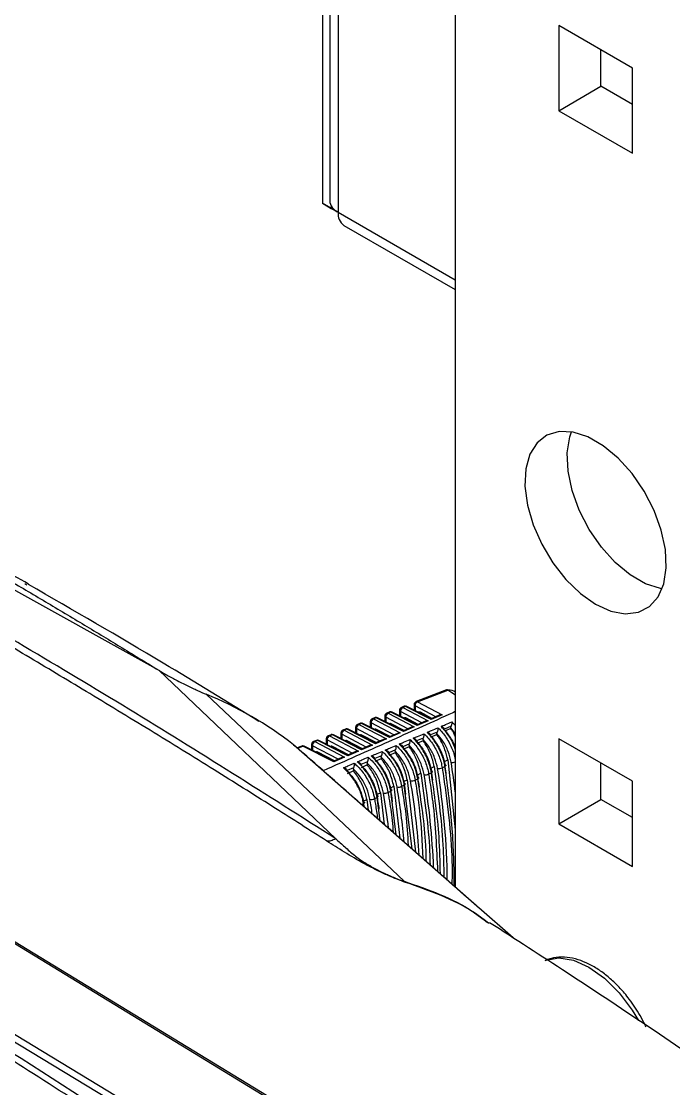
# Model space of a CAD drawing. Extents: x 8 to 113, y 0 to 87.
# Drawn here: x 81.334 to 83.388, y 9.496 to 12.856 of the extents above; entities that cross this region are included whole.
import ezdxf

# ---------------------------------------------------------------- set-up
doc = ezdxf.new("R2010")
doc.units = 0
doc.header["$MEASUREMENT"] = 0
doc.layers.add('OBJECT', color=7, linetype='CONTINUOUS')

msp = doc.modelspace()

# ---------------------------------------------------------------- linework, layer by layer
at = {"layer": 'OBJECT'}
for p, q in [((82.7002, 15.9672), (82.7002, 10.1304)), ((82.2816, 15.9298), (82.2816, 12.2837)), ((82.3048, 15.9432), (82.3048, 12.2918)), ((82.3311, 15.9584), (82.3311, 12.2551)), ((83.2581, 12.7088), (83.0262, 12.8427)), ((83.0262, 12.8427), (83.0262, 12.5749)), ((83.1591, 12.6516), (83.1591, 12.7659)), ((83.2581, 12.441), (83.2581, 12.7088)), ((83.0262, 12.5749), (83.1591, 12.6516)), ((83.2581, 12.5945), (83.1591, 12.6516)), ((83.0262, 12.5749), (83.2581, 12.441)), ((82.2816, 12.2837), (82.3099, 12.2673)), ((82.3311, 12.2551), (82.2816, 12.2837)), ((82.3099, 12.2745), (82.3099, 12.2673)), ((82.3099, 12.2673), (82.3311, 12.2551)), ((82.3311, 12.2551), (82.7002, 12.042)), ((82.3498, 12.2139), (82.7002, 12.0116)), ((81.1304, 11.1663), (81.7664, 10.8129)), ((81.3506, 11.0813), (81.3452, 11.085)), ((81.7664, 10.8129), (82.3236, 10.2826)), ((82.5388, 10.1485), (81.9159, 10.7374)), ((82.6726, 10.7511), (82.5771, 10.7141)), ((82.5812, 10.7136), (82.677, 10.7507)), ((82.677, 10.7507), (82.6772, 10.7506)), ((82.5246, 10.6869), (82.5246, 10.6698)), ((82.5398, 10.6996), (82.5309, 10.6962)), ((82.5439, 10.6991), (82.535, 10.6957)), ((82.535, 10.6957), (82.6147, 10.6539)), ((82.6245, 10.6582), (82.5439, 10.6991)), ((82.6244, 10.6604), (82.548, 10.6992)), ((82.5707, 10.7048), (82.5707, 10.6877)), ((82.6386, 10.6666), (82.5736, 10.7007)), ((82.5736, 10.7007), (82.5736, 10.6862)), ((82.5812, 10.7136), (82.6585, 10.673)), ((82.4475, 10.6638), (82.4387, 10.6604)), ((82.4516, 10.6633), (82.4428, 10.6599)), ((82.4428, 10.6599), (82.527, 10.6157)), ((82.5369, 10.62), (82.4516, 10.6633)), ((82.5367, 10.6222), (82.4556, 10.6634)), ((82.4784, 10.669), (82.4784, 10.6518)), ((82.5509, 10.6284), (82.4813, 10.6649)), ((82.4813, 10.6649), (82.4813, 10.6504)), ((82.4937, 10.6817), (82.4848, 10.6783)), ((82.4978, 10.6812), (82.4889, 10.6778)), ((82.4889, 10.6778), (82.5709, 10.6348)), ((82.5807, 10.6391), (82.4978, 10.6812)), ((82.5805, 10.6413), (82.5018, 10.6813)), ((82.5947, 10.6475), (82.5274, 10.6828)), ((82.5274, 10.6828), (82.5274, 10.6683)), ((82.5402, 10.6632), (82.5386, 10.6626)), ((82.5442, 10.6627), (82.541, 10.6614)), ((82.5829, 10.6424), (82.5442, 10.6627)), ((82.6147, 10.6539), (82.5807, 10.6391)), ((82.5863, 10.6811), (82.5848, 10.6805)), ((82.5904, 10.6806), (82.5872, 10.6793)), ((82.6268, 10.6615), (82.5904, 10.6806)), ((82.6498, 10.6715), (82.6244, 10.6604)), ((82.6585, 10.673), (82.6245, 10.6582)), ((82.3551, 10.628), (82.3464, 10.6246)), ((82.3592, 10.6275), (82.3505, 10.6241)), ((82.3505, 10.6241), (82.4393, 10.5775)), ((82.4492, 10.5818), (82.3592, 10.6275)), ((82.449, 10.5841), (82.3633, 10.6276)), ((82.3862, 10.6332), (82.3862, 10.616)), ((82.4632, 10.5902), (82.389, 10.6292)), ((82.389, 10.6292), (82.389, 10.6145)), ((82.4013, 10.6459), (82.3925, 10.6425)), ((82.4054, 10.6454), (82.3966, 10.642)), ((82.3966, 10.642), (82.4832, 10.5966)), ((82.493, 10.6009), (82.4054, 10.6454)), ((82.4929, 10.6031), (82.4094, 10.6455)), ((82.4323, 10.6511), (82.4323, 10.6339)), ((82.5071, 10.6093), (82.4352, 10.6471)), ((82.4352, 10.6471), (82.4352, 10.6325)), ((82.4479, 10.6274), (82.4463, 10.6268)), ((82.452, 10.6269), (82.4486, 10.6256)), ((82.4953, 10.6042), (82.452, 10.6269)), ((82.494, 10.6453), (82.4925, 10.6447)), ((82.4981, 10.6448), (82.4948, 10.6435)), ((82.5391, 10.6233), (82.4981, 10.6448)), ((82.5621, 10.6333), (82.5367, 10.6222)), ((82.5709, 10.6348), (82.5369, 10.62)), ((82.606, 10.6524), (82.5805, 10.6413)), ((82.6873, 10.6368), (82.6662, 10.6279)), ((82.6864, 10.6294), (82.6664, 10.6207)), ((82.6864, 10.632), (82.6864, 10.6294)), ((82.7002, 10.614), (82.6864, 10.632)), ((82.2628, 10.5922), (82.2541, 10.5889)), ((82.2669, 10.5917), (82.2582, 10.5883)), ((82.2582, 10.5883), (82.3517, 10.5393)), ((82.3615, 10.5436), (82.2669, 10.5917)), ((82.3613, 10.5459), (82.2709, 10.5918)), ((82.2939, 10.5974), (82.2939, 10.5801)), ((82.3755, 10.5521), (82.2968, 10.5934)), ((82.2968, 10.5934), (82.2968, 10.5787)), ((82.3089, 10.6101), (82.3003, 10.6068)), ((82.3131, 10.6096), (82.3044, 10.6062)), ((82.3044, 10.6062), (82.3955, 10.5584)), ((82.4053, 10.5627), (82.3131, 10.6096)), ((82.4052, 10.565), (82.3171, 10.6097)), ((82.34, 10.6153), (82.34, 10.5981)), ((82.4194, 10.5711), (82.3429, 10.6113)), ((82.3429, 10.6113), (82.3429, 10.5966)), ((82.3556, 10.5916), (82.3539, 10.591)), ((82.3597, 10.5911), (82.3563, 10.5898)), ((82.4076, 10.566), (82.3597, 10.5911)), ((82.4017, 10.6095), (82.4001, 10.6089)), ((82.4058, 10.609), (82.4025, 10.6077)), ((82.4514, 10.5851), (82.4058, 10.609)), ((82.4744, 10.5951), (82.449, 10.5841)), ((82.4832, 10.5966), (82.4492, 10.5818)), ((82.5183, 10.6142), (82.4929, 10.6031)), ((82.527, 10.6157), (82.493, 10.6009)), ((82.5736, 10.5945), (82.5838, 10.5816)), ((82.5995, 10.5996), (82.5786, 10.5907)), ((82.5987, 10.5912), (82.5787, 10.5825)), ((82.5987, 10.5952), (82.5987, 10.5912)), ((82.6434, 10.6182), (82.6224, 10.6093)), ((82.6425, 10.6103), (82.6226, 10.6016)), ((82.6425, 10.6136), (82.6425, 10.6103)), ((83.2581, 10.4633), (83.0262, 10.5972)), ((83.0262, 10.5972), (83.0262, 10.3294)), ((82.1909, 10.5786), (82.1989, 10.5717)), ((82.7765, 10.0633), (82.1909, 10.5786)), ((82.2166, 10.5743), (82.2026, 10.5689)), ((82.2042, 10.5674), (82.2207, 10.5738)), ((82.3177, 10.5245), (82.2207, 10.5738)), ((82.3175, 10.5268), (82.2247, 10.5739)), ((82.2477, 10.5795), (82.2477, 10.5622)), ((82.3317, 10.533), (82.2506, 10.5755)), ((82.2506, 10.5755), (82.2506, 10.5608)), ((82.2633, 10.5559), (82.2616, 10.5552)), ((82.2674, 10.5553), (82.2639, 10.554)), ((82.3199, 10.5278), (82.2674, 10.5553)), ((82.3095, 10.5738), (82.3078, 10.5731)), ((82.3136, 10.5732), (82.3101, 10.5719)), ((82.3637, 10.5469), (82.3136, 10.5732)), ((82.3867, 10.5569), (82.3613, 10.5459)), ((82.3955, 10.5584), (82.3615, 10.5436)), ((82.4306, 10.576), (82.4052, 10.565)), ((82.4393, 10.5775), (82.4053, 10.5627)), ((82.5117, 10.5622), (82.4909, 10.5534)), ((82.511, 10.553), (82.4911, 10.5443)), ((82.511, 10.5582), (82.511, 10.553)), ((82.5556, 10.5809), (82.5348, 10.5721)), ((82.5549, 10.5721), (82.5349, 10.5634)), ((82.5549, 10.5767), (82.5549, 10.5721)), ((82.3429, 10.5378), (82.3175, 10.5268)), ((82.3517, 10.5393), (82.3177, 10.5245)), ((82.4239, 10.5247), (82.4033, 10.5159)), ((82.4233, 10.521), (82.4233, 10.5148)), ((82.4678, 10.5435), (82.4471, 10.5347)), ((82.4672, 10.5339), (82.4472, 10.5252)), ((82.4672, 10.5396), (82.4672, 10.5339)), ((82.6646, 10.5246), (82.6765, 10.5305)), ((82.6765, 10.5305), (82.7002, 10.3104)), ((83.1591, 10.4061), (83.1591, 10.5205)), ((82.38, 10.5059), (82.3595, 10.4971)), ((82.3795, 10.4958), (82.3595, 10.4871)), ((82.3795, 10.5024), (82.3795, 10.4958)), ((82.4233, 10.5148), (82.4034, 10.5061)), ((82.5798, 10.4831), (82.5917, 10.4889)), ((82.6164, 10.4864), (82.625, 10.4904)), ((82.6222, 10.5039), (82.6341, 10.5097)), ((82.659, 10.5059), (82.6677, 10.5099)), ((82.5373, 10.4625), (82.5492, 10.4683)), ((82.5492, 10.4683), (82.5754, 10.2402)), ((82.5737, 10.467), (82.5824, 10.4709)), ((83.2581, 10.1955), (83.2581, 10.4633)), ((82.4523, 10.4213), (82.4643, 10.4271)), ((82.4643, 10.4271), (82.4762, 10.3276)), ((82.4884, 10.4281), (82.497, 10.4321)), ((82.4948, 10.4419), (82.5067, 10.4476)), ((82.5138, 10.2944), (82.497, 10.4321)), ((82.5067, 10.4476), (82.526, 10.2838)), ((82.531, 10.4476), (82.5397, 10.4515)), ((82.5641, 10.2502), (82.5397, 10.4515)), ((82.405, 10.3903), (82.4115, 10.3932)), ((82.4098, 10.4008), (82.4218, 10.4065)), ((82.4127, 10.3834), (82.4115, 10.3932)), ((82.4218, 10.4065), (82.426, 10.3718)), ((82.4457, 10.4087), (82.4543, 10.4126)), ((82.4634, 10.3389), (82.4543, 10.4126)), ((83.0262, 10.3294), (83.1591, 10.4061)), ((83.2581, 10.349), (83.1591, 10.4061)), ((83.0262, 10.3294), (83.2581, 10.1955)), ((82.3236, 10.2826), (82.3237, 10.2825)), ((82.5388, 10.1485), (82.5435, 10.145)), ((82.8826, 9.97), (82.7745, 10.065)), ((81.1769, 10.0356), (84.1714, 8.21)), ((83.9392, 8.0759), (80.9336, 9.8951)), ((83.9289, 8.0584), (80.9233, 9.8776))]:
    msp.add_line(p, q, dxfattribs=at)
at = {"layer": 'OBJECT', "flags": 128}
for points in [[(83.1422, 11.021), (83.1901, 10.9994), (83.2357, 10.9908), (83.277, 10.9956), (83.3119, 11.0137), (83.339, 11.0441), (83.3568, 11.0855), (83.3646, 11.1359), (83.362, 11.1929), (83.3491, 11.254), (83.3265, 11.3161), (83.2953, 11.3765), (83.257, 11.4323), (83.2133, 11.4809), (83.1663, 11.52), (83.1181, 11.5478), (83.071, 11.563), (83.0273, 11.5649), (82.989, 11.5534), (82.9578, 11.529), (82.9353, 11.4929), (82.9224, 11.4467), (82.9198, 11.3927), (82.9276, 11.3333), (82.9454, 11.2713), (82.9724, 11.2097), (83.0074, 11.1513), (83.0486, 11.0988), (83.0943, 11.0547), (83.1422, 11.021)], [(83.3514, 11.0693), (83.3462, 11.0701), (83.2992, 11.0853), (83.251, 11.1132), (83.204, 11.1523), (83.1603, 11.2009), (83.1219, 11.2566), (83.0907, 11.317), (83.0682, 11.3792), (83.0553, 11.4402), (83.0527, 11.4973), (83.0605, 11.5477), (83.0659, 11.5639)], [(82.6249, 10.4966), (82.626, 10.4961), (82.6269, 10.4954), (82.6274, 10.4947), (82.6276, 10.4939), (82.6275, 10.493), (82.627, 10.4921), (82.6262, 10.4912), (82.625, 10.4904)], [(82.6675, 10.5161), (82.6687, 10.5156), (82.6695, 10.5149), (82.6701, 10.5142), (82.6703, 10.5133), (82.6701, 10.5124), (82.6696, 10.5116), (82.6688, 10.5107), (82.6677, 10.5099)], [(82.5395, 10.4576), (82.5407, 10.4571), (82.5416, 10.4565), (82.5421, 10.4557), (82.5423, 10.4549), (82.5421, 10.4541), (82.5416, 10.4532), (82.5408, 10.4523), (82.5397, 10.4515)], [(82.5822, 10.4771), (82.5834, 10.4766), (82.5842, 10.476), (82.5848, 10.4752), (82.585, 10.4744), (82.5848, 10.4735), (82.5843, 10.4726), (82.5835, 10.4718), (82.5824, 10.4709)], [(82.4541, 10.4187), (82.4553, 10.4182), (82.4561, 10.4176), (82.4567, 10.4169), (82.4569, 10.416), (82.4567, 10.4152), (82.4562, 10.4143), (82.4554, 10.4134), (82.4543, 10.4126)], [(82.4968, 10.4382), (82.498, 10.4377), (82.4989, 10.437), (82.4994, 10.4363), (82.4996, 10.4355), (82.4994, 10.4346), (82.4989, 10.4337), (82.4981, 10.4329), (82.497, 10.4321)], [(82.4114, 10.3993), (82.4125, 10.3988), (82.4134, 10.3981), (82.4139, 10.3974), (82.4141, 10.3966), (82.414, 10.3958), (82.4135, 10.3949), (82.4126, 10.394), (82.4115, 10.3932)], [(84.1784, 8.2104), (82.6929, 9.1161), (81.1839, 10.036)], [(82.9836, 9.8994), (82.9852, 9.9001), (83.0263, 9.9074), (83.0725, 9.9001), (83.1213, 9.8785), (83.1701, 9.8437), (83.2164, 9.7977), (83.2575, 9.7429), (83.2769, 9.7105)]]:
    msp.add_lwpolyline(points, dxfattribs=at)
at = {"layer": 'OBJECT'}
for centre, radius, start, end in [((82.3498, 12.2963), 0.0453, 185.6939, 245.6262), ((82.3763, 12.2507), 0.0454, 174.4605, 234.2269), ((80.7677, 10.0634), 1.1785, 60.0257, 70.4603), ((81.4749, 9.6562), 1.1677, 52.1797, 67.8095), ((82.5346, 10.6869), 0.01, 111.1945, 180), ((82.5295, 10.6873), 0.00496, 185.3428, 245.3044), ((82.5417, 10.6831), 0.0143, 117.7217, 180.9233), ((82.5325, 10.6917), 0.00472, 56.7708, 108.8007), ((82.5434, 10.6903), 0.01, 63.0658, 111.1945), ((82.5414, 10.6952), 0.00472, 56.7711, 108.8057), ((82.5461, 10.695), 0.00462, 65.655, 117.5071), ((82.5807, 10.7048), 0.01, 111.1945, 180), ((82.5756, 10.7052), 0.00496, 185.3479, 245.3048), ((82.5878, 10.701), 0.0143, 117.7214, 180.9236), ((82.5786, 10.7096), 0.00472, 56.7752, 108.8003), ((82.4423, 10.6511), 0.01, 111.1945, 180), ((82.4494, 10.6473), 0.0143, 117.7234, 180.9216), ((82.4402, 10.656), 0.00472, 56.7708, 108.8007), ((82.4511, 10.6545), 0.01, 63.0658, 111.1945), ((82.449, 10.6594), 0.00472, 56.7752, 108.8003), ((82.4537, 10.6592), 0.00462, 65.655, 117.5071), ((82.4884, 10.669), 0.01, 111.1945, 180), ((82.4834, 10.6695), 0.00496, 185.3428, 245.3044), ((82.4955, 10.6652), 0.0143, 117.7228, 180.9222), ((82.4863, 10.6738), 0.00472, 56.7708, 108.8007), ((82.4973, 10.6724), 0.01, 63.0658, 111.1945), ((82.4952, 10.6773), 0.00472, 56.7708, 108.8007), ((82.4999, 10.6771), 0.00462, 65.6469, 117.5151), ((82.35, 10.6153), 0.01, 111.1945, 180), ((82.3571, 10.6115), 0.0143, 117.7217, 180.9233), ((82.3479, 10.6202), 0.00472, 56.7708, 108.8007), ((82.3587, 10.6187), 0.01, 63.0658, 111.1945), ((82.3566, 10.6236), 0.00472, 56.7752, 108.8003), ((82.3614, 10.6234), 0.00462, 65.6401, 117.5152), ((82.3962, 10.6332), 0.01, 111.1945, 180), ((82.3911, 10.6337), 0.00496, 185.338, 245.3092), ((82.4033, 10.6294), 0.0143, 117.7214, 180.9236), ((82.3941, 10.6381), 0.00472, 56.7752, 108.8003), ((82.4049, 10.6366), 0.01, 63.0658, 111.1945), ((82.4028, 10.6415), 0.00472, 56.7708, 108.8007), ((82.4075, 10.6413), 0.00462, 65.6342, 117.5229), ((82.4372, 10.6516), 0.00496, 185.3508, 245.2965), ((82.2578, 10.5795), 0.01, 111.1945, 180), ((82.2649, 10.5757), 0.0143, 117.7207, 180.9243), ((82.2557, 10.5844), 0.00472, 56.7778, 108.7977), ((82.2664, 10.5829), 0.01, 63.0658, 111.1945), ((82.2643, 10.5877), 0.00472, 56.785, 108.7905), ((82.269, 10.5876), 0.00462, 65.6483, 117.5069), ((82.3039, 10.5974), 0.01, 111.1945, 180), ((82.2988, 10.5979), 0.00496, 185.3463, 245.3009), ((82.311, 10.5936), 0.0143, 117.7228, 180.9222), ((82.3018, 10.6023), 0.00472, 56.7708, 108.8007), ((82.3126, 10.6008), 0.01, 63.0658, 111.1945), ((82.3105, 10.6057), 0.00472, 56.7721, 108.8007), ((82.3152, 10.6055), 0.00462, 65.6357, 117.5196), ((82.345, 10.6158), 0.00496, 185.3428, 245.3044), ((82.5756, 10.599), 0.00496, 185.3479, 245.3048), ((82.2202, 10.565), 0.01, 63.0658, 111.1945), ((82.2181, 10.5698), 0.00472, 56.7724, 108.7938), ((82.2228, 10.5697), 0.00462, 65.6425, 117.5195), ((82.2527, 10.58), 0.00496, 185.3479, 245.3048), ((82.6922, 10.5419), 0.0191, 255.2171, 295.0097), ((82.6068, 10.5028), 0.0189, 255.4204, 300.2359), ((82.6495, 10.5222), 0.0188, 255.1941, 300.2207), ((82.5641, 10.4834), 0.019, 255.6477, 300.2491), ((82.4787, 10.4447), 0.0192, 256.101, 300.275), ((82.5214, 10.4641), 0.0191, 255.8724, 300.2634), ((82.4359, 10.4254), 0.0193, 256.3305, 300.2827)]:
    msp.add_arc(centre, radius, start, end, dxfattribs=at)
for centre, major_axis, ratio, start_param, end_param in [((81.1085, 11.5252), (1.6313, -0.8299), 0.038746, 0.241301, 0.298315), ((82.6383, 10.6421), (0.0646, 0.1012), 0.604584, 0.026638, 0.359534), ((82.5447, 10.6542), (-0.00492, 0.00878), 0.569277, 5.564272, 6.202582), ((82.5908, 10.6721), (-0.00492, 0.00878), 0.569277, 5.564272, 6.202582), ((82.6142, 10.6451), (0.014, -0.0005), 0.628267, 1.558596, 2.22252), ((82.624, 10.6494), (0.0003, 0.011), 0.034338, 5.635442, 6.267004), ((82.658, 10.6642), (0.014, -0.0005), 0.628267, 1.558596, 2.22252), ((82.4524, 10.6184), (-0.00492, 0.00878), 0.569277, 5.564272, 6.202582), ((82.4985, 10.6363), (-0.00492, 0.00878), 0.569277, 5.564272, 6.202582), ((82.5364, 10.6112), (0.0003, 0.011), 0.034338, 5.635442, 6.267004), ((82.5704, 10.626), (0.014, -0.0005), 0.628267, 1.558596, 2.22252), ((82.5802, 10.6303), (0.0003, 0.011), 0.034338, 5.635442, 6.267004), ((82.3601, 10.5827), (-0.00492, 0.00878), 0.569277, 5.564272, 6.202582), ((82.4063, 10.6006), (-0.00492, 0.00878), 0.569277, 5.564272, 6.202582), ((82.4827, 10.5878), (0.014, -0.0005), 0.628267, 1.558596, 2.22252), ((82.4925, 10.5921), (0.0003, 0.011), 0.034338, 5.635442, 6.267004), ((82.5265, 10.6069), (0.014, -0.0005), 0.628267, 1.558596, 2.22252), ((82.2678, 10.5469), (-0.00492, 0.00878), 0.569277, 5.564272, 6.202582), ((82.314, 10.5648), (-0.00492, 0.00878), 0.569277, 5.564272, 6.202582), ((82.395, 10.5496), (0.014, -0.0005), 0.628267, 1.558596, 2.22252), ((82.4048, 10.5539), (0.0003, 0.011), 0.034338, 5.635442, 6.267004), ((82.4388, 10.5687), (0.014, -0.0005), 0.628267, 1.558596, 2.22252), ((82.4487, 10.573), (0.0003, 0.011), 0.034338, 5.635442, 6.267004), ((82.3172, 10.5157), (0.0003, 0.011), 0.034338, 5.635442, 6.267004), ((82.3512, 10.5305), (0.014, -0.0005), 0.628267, 1.558596, 2.22252), ((82.361, 10.5348), (0.0003, 0.011), 0.034338, 5.635442, 6.267004), ((81.1494, 11.0496), (-1.1131, 1.8947), 0.582398, 4.068018, 4.116837), ((81.1128, 11.0269), (-1.0863, 1.9147), 0.572321, 4.11669, 4.13186), ((81.1055, 11.0243), (-1.1148, 1.8975), 0.582398, 3.933785, 4.120243), ((81.1566, 11.0522), (-1.0847, 1.9119), 0.572321, 4.114482, 4.128457), ((81.0251, 10.9763), (-1.0895, 1.9203), 0.572321, 4.120512, 4.138642), ((81.0178, 10.9737), (-1.1181, 1.9031), 0.582398, 4.004634, 4.127029), ((81.069, 11.0016), (-1.0879, 1.9175), 0.572321, 4.118714, 4.135255), ((81.0617, 10.999), (-1.1164, 1.9003), 0.582398, 3.969303, 4.12364), ((80.9374, 10.9257), (-1.0927, 1.926), 0.572321, 4.123176, 4.145392), ((80.9302, 10.9231), (-1.1214, 1.9087), 0.582398, 4.07716, 4.133782), ((80.9813, 10.951), (-1.0911, 1.9232), 0.572321, 4.122025, 4.142021), ((80.974, 10.9484), (-1.1197, 1.9059), 0.582398, 4.040235, 4.13041), ((80.8936, 10.9003), (-1.0943, 1.9288), 0.572321, 4.140299, 4.148755), ((80.8863, 10.8978), (-1.123, 1.9115), 0.582398, 4.113984, 4.137147)]:
    msp.add_ellipse(centre, major_axis=major_axis, ratio=ratio, start_param=start_param, end_param=end_param, dxfattribs=at)
for points, knots in [([(81.1619, 11.174), (81.2005, 11.1515), (81.2814, 11.1047), (81.4023, 11.0334), (81.5243, 10.9605), (81.6456, 10.8871), (81.7256, 10.838), (81.7664, 10.8129)], [0, 0, 0, 0, 0.187145, 0.391348, 0.595125, 0.793954, 1, 1, 1, 1]), ([(82.2951, 10.2755), (82.2415, 10.3097), (82.1278, 10.3823), (81.9466, 10.4959), (81.7517, 10.6164), (81.5543, 10.7366), (81.3611, 10.8523), (81.1722, 10.964), (81.0456, 11.0374), (80.9824, 11.074)], [0, 0, 0, 0, 0.1241053, 0.2632119, 0.41732, 0.5714285, 0.7142858, 0.857143, 1, 1, 1, 1]), ([(82.3237, 10.2825), (82.1074, 10.4197), (81.6748, 10.6942), (81.2328, 10.9529), (81.0118, 11.0822)], [0, 0, 0, 0, 0.500002, 1, 1, 1, 1]), ([(82.0821, 10.6518), (81.9817, 10.7135), (81.7418, 10.8608), (81.4978, 11.0014), (81.3559, 11.0832)], [0, 0, 0, 0, 0.418467, 1, 1, 1, 1]), ([(81.7664, 10.8129), (81.7691, 10.8113), (81.7762, 10.8071), (81.7937, 10.797), (81.8214, 10.782), (81.8563, 10.7644), (81.8904, 10.7483), (81.9072, 10.7411), (81.9159, 10.7374)], [0, 0, 0, 0, 0.061294, 0.157978, 0.353025, 0.568965, 0.775601, 1, 1, 1, 1]), ([(82.677, 10.7507), (82.6762, 10.7511), (82.6747, 10.7517), (82.6733, 10.7513), (82.6726, 10.7511)], [0, 0, 0, 0, 0.522305, 1, 1, 1, 1]), ([(83.6284, 8.0183), (83.464, 8.1348), (83.1297, 8.3716), (82.6188, 8.7227), (82.0904, 9.0771), (81.5601, 9.4231), (81.0325, 9.7581), (80.5122, 10.0793), (79.9882, 10.3944), (79.6374, 10.5976), (79.4614, 10.6995)], [0, 0, 0, 0, 0.118989, 0.241992, 0.369009, 0.500039, 0.623805, 0.748387, 0.873785, 1, 1, 1, 1]), ([(79.4714, 10.7171), (79.82, 10.5135), (80.5173, 10.1063), (81.5611, 9.4501), (82.6027, 8.7644), (83.2939, 8.2782), (83.6395, 8.0351)], [0, 0, 0, 0, 0.25003, 0.500058, 0.750055, 1, 1, 1, 1]), ([(82.7002, 10.6827), (82.6934, 10.6797), (82.6235, 10.6479), (82.4856, 10.5855), (82.3531, 10.5269), (82.2845, 10.4966)], [0, 0, 0, 0, 0.049452, 0.507779, 1, 1, 1, 1]), ([(82.6115, 10.6175), (82.6162, 10.6195), (82.6276, 10.6243), (82.6389, 10.629), (82.6456, 10.6318)], [0, 0, 0, 0, 0.412358, 1, 1, 1, 1]), ([(82.6456, 10.6318), (82.6456, 10.6318), (82.6456, 10.6314), (82.6456, 10.6296), (82.6453, 10.6263), (82.6445, 10.6219), (82.6437, 10.6194), (82.6434, 10.6182)], [0, 0, 0, 0, 0.008541, 0.122923, 0.485791, 0.769313, 1, 1, 1, 1]), ([(82.6456, 10.6318), (82.6472, 10.6303), (82.6534, 10.6243), (82.6677, 10.6076), (82.6857, 10.5788), (82.6968, 10.5504), (82.6996, 10.5353), (82.7002, 10.5321)], [0, 0, 0, 0, 0.061626, 0.231348, 0.571236, 0.911561, 1, 1, 1, 1]), ([(82.6555, 10.636), (82.6602, 10.638), (82.6715, 10.6427), (82.6829, 10.6475), (82.6896, 10.6503)], [0, 0, 0, 0, 0.412318, 1, 1, 1, 1]), ([(82.7002, 10.5641), (82.6979, 10.571), (82.6912, 10.5902), (82.6759, 10.613), (82.6624, 10.629), (82.6571, 10.6344), (82.6555, 10.636)], [0, 0, 0, 0, 0.255597, 0.719751, 0.916668, 1, 1, 1, 1]), ([(82.6662, 10.6279), (82.6659, 10.6288), (82.6651, 10.6307), (82.6618, 10.6334), (82.6584, 10.6351), (82.656, 10.6359), (82.6555, 10.636), (82.6555, 10.636)], [0, 0, 0, 0, 0.229451, 0.521605, 0.90544, 0.991712, 1, 1, 1, 1]), ([(82.6664, 10.6259), (82.6741, 10.6164), (82.688, 10.5993), (82.6964, 10.5788), (82.7002, 10.5696)], [0, 0, 0, 0, 0.552119, 1, 1, 1, 1]), ([(82.6864, 10.632), (82.6865, 10.6332), (82.6866, 10.6347), (82.6871, 10.6364), (82.6873, 10.6368)], [0, 0, 0, 0, 0.730749, 1, 1, 1, 1]), ([(82.7002, 10.6045), (82.6981, 10.6094), (82.6943, 10.6181), (82.6888, 10.6259), (82.6864, 10.6294)], [0, 0, 0, 0, 0.55763, 1, 1, 1, 1]), ([(82.6896, 10.6503), (82.6896, 10.6503), (82.6896, 10.6499), (82.6895, 10.6482), (82.6892, 10.645), (82.6884, 10.6405), (82.6876, 10.638), (82.6873, 10.6368)], [0, 0, 0, 0, 0.008661, 0.099994, 0.471216, 0.763091, 1, 1, 1, 1]), ([(82.6896, 10.6503), (82.6912, 10.6487), (82.6949, 10.6451), (82.6983, 10.6409), (82.7002, 10.6385)], [0, 0, 0, 0, 0.4316395, 1, 1, 1, 1]), ([(82.5236, 10.5804), (82.5283, 10.5824), (82.5397, 10.5872), (82.551, 10.592), (82.5577, 10.5948)], [0, 0, 0, 0, 0.41243, 1, 1, 1, 1]), ([(82.5577, 10.5948), (82.5577, 10.5948), (82.5577, 10.5942), (82.5577, 10.5922), (82.5573, 10.5888), (82.5566, 10.5845), (82.5559, 10.582), (82.5556, 10.5809)], [0, 0, 0, 0, 0.00834, 0.166402, 0.512968, 0.780861, 1, 1, 1, 1]), ([(82.5577, 10.5948), (82.5594, 10.5932), (82.5656, 10.5874), (82.5802, 10.5711), (82.5988, 10.5426), (82.6116, 10.5111), (82.6152, 10.4927), (82.6164, 10.4864)], [0, 0, 0, 0, 0.058463, 0.213982, 0.525308, 0.837022, 1, 1, 1, 1]), ([(82.5676, 10.599), (82.5723, 10.601), (82.5836, 10.6057), (82.595, 10.6105), (82.6017, 10.6133)], [0, 0, 0, 0, 0.412395, 1, 1, 1, 1]), ([(82.625, 10.4904), (82.6239, 10.4964), (82.6205, 10.5145), (82.6081, 10.5461), (82.5898, 10.5749), (82.5754, 10.5914), (82.5692, 10.5974), (82.5676, 10.599)], [0, 0, 0, 0, 0.1560423, 0.4706588, 0.7847806, 0.9415952, 1, 1, 1, 1]), ([(82.5786, 10.5907), (82.5783, 10.5916), (82.5776, 10.5935), (82.5745, 10.5962), (82.5709, 10.598), (82.5684, 10.5988), (82.5676, 10.599), (82.5676, 10.599)], [0, 0, 0, 0, 0.217462, 0.491763, 0.856156, 0.991897, 1, 1, 1, 1]), ([(82.5787, 10.589), (82.5864, 10.5797), (82.6016, 10.5613), (82.6178, 10.5281), (82.6226, 10.5068), (82.6249, 10.4966)], [0, 0, 0, 0, 0.342465, 0.684877, 1, 1, 1, 1]), ([(82.5987, 10.5952), (82.5988, 10.5963), (82.5989, 10.5977), (82.5994, 10.5993), (82.5995, 10.5996)], [0, 0, 0, 0, 0.771753, 1, 1, 1, 1]), ([(82.6447, 10.504), (82.6421, 10.5152), (82.6369, 10.5376), (82.6199, 10.5701), (82.6054, 10.5873), (82.5987, 10.5952)], [0, 0, 0, 0, 0.350315, 0.700707, 1, 1, 1, 1]), ([(82.6341, 10.5097), (82.6309, 10.523), (82.6249, 10.5485), (82.6095, 10.5763), (82.6002, 10.5892), (82.5987, 10.5912)], [0, 0, 0, 0, 0.476713, 0.917133, 1, 1, 1, 1]), ([(82.6017, 10.6133), (82.6017, 10.6133), (82.6017, 10.6128), (82.6016, 10.6109), (82.6013, 10.6075), (82.6005, 10.6032), (82.5998, 10.6007), (82.5995, 10.5996)], [0, 0, 0, 0, 0.0084354, 0.1450509, 0.4996923, 0.7752309, 1, 1, 1, 1]), ([(82.6017, 10.6133), (82.6033, 10.6117), (82.6095, 10.6058), (82.624, 10.5894), (82.6423, 10.5607), (82.6546, 10.5296), (82.6579, 10.5117), (82.659, 10.5059)], [0, 0, 0, 0, 0.058197, 0.215686, 0.531014, 0.846742, 1, 1, 1, 1]), ([(82.6677, 10.5099), (82.6666, 10.5159), (82.6632, 10.534), (82.6509, 10.5655), (82.6329, 10.594), (82.6189, 10.6102), (82.6132, 10.6159), (82.6115, 10.6175)], [0, 0, 0, 0, 0.158036, 0.476676, 0.794816, 0.941862, 1, 1, 1, 1]), ([(82.6224, 10.6093), (82.6221, 10.6102), (82.6213, 10.6121), (82.6181, 10.6148), (82.6146, 10.6166), (82.6122, 10.6173), (82.6116, 10.6175), (82.6115, 10.6175)], [0, 0, 0, 0, 0.223272, 0.50627, 0.880296, 0.991792, 1, 1, 1, 1]), ([(82.6226, 10.6075), (82.6301, 10.5981), (82.6452, 10.5794), (82.6608, 10.5466), (82.6654, 10.5258), (82.6675, 10.5161)], [0, 0, 0, 0, 0.3475313, 0.6950023, 1, 1, 1, 1]), ([(82.6425, 10.6136), (82.6426, 10.6148), (82.6427, 10.6163), (82.6432, 10.6178), (82.6434, 10.6182)], [0, 0, 0, 0, 0.750473, 1, 1, 1, 1]), ([(82.6873, 10.5235), (82.6847, 10.5347), (82.6796, 10.5571), (82.6629, 10.5891), (82.6489, 10.6061), (82.6425, 10.6136)], [0, 0, 0, 0, 0.355594, 0.711265, 1, 1, 1, 1]), ([(82.6765, 10.5305), (82.6741, 10.5412), (82.669, 10.5642), (82.6552, 10.5918), (82.6451, 10.6066), (82.6425, 10.6103)], [0, 0, 0, 0, 0.398444, 0.849042, 1, 1, 1, 1]), ([(82.7765, 10.0633), (82.7128, 10.1193), (82.5851, 10.2317), (82.3952, 10.3988), (82.262, 10.5164), (82.1956, 10.575)], [0, 0, 0, 0, 0.332263, 0.666681, 1, 1, 1, 1]), ([(82.4357, 10.5432), (82.4404, 10.5452), (82.4518, 10.55), (82.4631, 10.5548), (82.4698, 10.5576)], [0, 0, 0, 0, 0.412499, 1, 1, 1, 1]), ([(82.4698, 10.5576), (82.4698, 10.5576), (82.4698, 10.5569), (82.4698, 10.5548), (82.4694, 10.5511), (82.4687, 10.5469), (82.4681, 10.5446), (82.4678, 10.5435)], [0, 0, 0, 0, 0.008151, 0.206913, 0.537757, 0.791264, 1, 1, 1, 1]), ([(82.4698, 10.5576), (82.4716, 10.556), (82.4779, 10.5503), (82.4928, 10.5344), (82.5118, 10.5063), (82.5257, 10.474), (82.5296, 10.4547), (82.531, 10.4476)], [0, 0, 0, 0, 0.059002, 0.210856, 0.514734, 0.818981, 1, 1, 1, 1]), ([(82.4797, 10.5618), (82.4844, 10.5638), (82.4957, 10.5686), (82.5071, 10.5734), (82.5137, 10.5762)], [0, 0, 0, 0, 0.4124608, 1, 1, 1, 1]), ([(82.5397, 10.4515), (82.5385, 10.4575), (82.535, 10.4757), (82.5225, 10.5072), (82.5036, 10.5367), (82.4883, 10.5538), (82.4814, 10.5602), (82.4797, 10.5618)], [0, 0, 0, 0, 0.1523344, 0.4594619, 0.7661097, 0.9410542, 1, 1, 1, 1]), ([(82.4909, 10.5534), (82.4907, 10.5542), (82.49, 10.5561), (82.4871, 10.5588), (82.4835, 10.5607), (82.4807, 10.5616), (82.4797, 10.5618), (82.4797, 10.5618)], [0, 0, 0, 0, 0.206753, 0.464931, 0.810728, 0.99205, 1, 1, 1, 1]), ([(82.511, 10.5582), (82.5111, 10.5593), (82.5112, 10.5606), (82.5116, 10.562), (82.5117, 10.5622)], [0, 0, 0, 0, 0.819079, 1, 1, 1, 1]), ([(82.5594, 10.465), (82.5568, 10.4762), (82.5514, 10.4987), (82.5338, 10.5321), (82.5185, 10.5497), (82.511, 10.5582)], [0, 0, 0, 0, 0.340602, 0.681276, 1, 1, 1, 1]), ([(82.5492, 10.4683), (82.5458, 10.4822), (82.5393, 10.5085), (82.5229, 10.5373), (82.5129, 10.5505), (82.511, 10.553)], [0, 0, 0, 0, 0.47755, 0.899062, 1, 1, 1, 1]), ([(82.5137, 10.5762), (82.5137, 10.5762), (82.5138, 10.5755), (82.5137, 10.5735), (82.5134, 10.57), (82.5127, 10.5657), (82.512, 10.5633), (82.5117, 10.5622)], [0, 0, 0, 0, 0.008233, 0.187014, 0.525642, 0.786197, 1, 1, 1, 1]), ([(82.5137, 10.5762), (82.5155, 10.5746), (82.5218, 10.5689), (82.5365, 10.5527), (82.5553, 10.5245), (82.5687, 10.4925), (82.5724, 10.4737), (82.5737, 10.467)], [0, 0, 0, 0, 0.058731, 0.2123738, 0.5198871, 0.8277773, 1, 1, 1, 1]), ([(82.5824, 10.4709), (82.5812, 10.477), (82.5778, 10.4951), (82.5653, 10.5266), (82.5467, 10.5558), (82.5319, 10.5726), (82.5253, 10.5788), (82.5236, 10.5804)], [0, 0, 0, 0, 0.1541423, 0.4649258, 0.7752225, 0.9413265, 1, 1, 1, 1]), ([(82.5348, 10.5721), (82.5345, 10.5729), (82.5338, 10.5748), (82.5308, 10.5775), (82.5272, 10.5794), (82.5245, 10.5802), (82.5237, 10.5804), (82.5236, 10.5804)], [0, 0, 0, 0, 0.211945, 0.477993, 0.832959, 0.991967, 1, 1, 1, 1]), ([(82.5349, 10.5705), (82.5426, 10.5613), (82.558, 10.5431), (82.5748, 10.5096), (82.5798, 10.4878), (82.5822, 10.4771)], [0, 0, 0, 0, 0.337676, 0.675298, 1, 1, 1, 1]), ([(82.5549, 10.5767), (82.5549, 10.5778), (82.555, 10.5792), (82.5555, 10.5806), (82.5556, 10.5809)], [0, 0, 0, 0, 0.794527, 1, 1, 1, 1]), ([(82.6021, 10.4845), (82.5994, 10.4957), (82.5941, 10.5182), (82.5769, 10.5511), (82.5619, 10.5685), (82.5549, 10.5767)], [0, 0, 0, 0, 0.345326, 0.690724, 1, 1, 1, 1]), ([(82.5917, 10.4889), (82.5884, 10.5026), (82.5821, 10.5285), (82.5662, 10.5568), (82.5566, 10.5698), (82.5549, 10.5721)], [0, 0, 0, 0, 0.477153, 0.907815, 1, 1, 1, 1]), ([(82.3478, 10.5058), (82.3525, 10.5078), (82.3639, 10.5126), (82.3752, 10.5175), (82.3819, 10.5203)], [0, 0, 0, 0, 0.412558, 1, 1, 1, 1]), ([(82.3819, 10.5203), (82.3819, 10.5203), (82.3819, 10.5192), (82.3819, 10.5168), (82.3815, 10.5129), (82.3808, 10.5091), (82.3803, 10.507), (82.38, 10.5059)], [0, 0, 0, 0, 0.007981, 0.299108, 0.602918, 0.800707, 1, 1, 1, 1]), ([(82.3819, 10.5203), (82.3838, 10.5187), (82.3902, 10.5132), (82.4053, 10.4976), (82.4248, 10.47), (82.4397, 10.4369), (82.444, 10.4168), (82.4457, 10.4087)], [0, 0, 0, 0, 0.059552, 0.208065, 0.505163, 0.802607, 1, 1, 1, 1]), ([(82.3918, 10.5245), (82.3965, 10.5265), (82.4078, 10.5313), (82.4192, 10.5361), (82.4258, 10.539)], [0, 0, 0, 0, 0.412524, 1, 1, 1, 1]), ([(82.4543, 10.4126), (82.4531, 10.4187), (82.4495, 10.4368), (82.4368, 10.4683), (82.4173, 10.4986), (82.4012, 10.5161), (82.3936, 10.5229), (82.3918, 10.5245)], [0, 0, 0, 0, 0.148954, 0.44926, 0.7491, 0.940503, 1, 1, 1, 1]), ([(82.4033, 10.5159), (82.403, 10.5167), (82.4025, 10.5186), (82.3997, 10.5213), (82.396, 10.5233), (82.3931, 10.5242), (82.3918, 10.5245), (82.3918, 10.5245)], [0, 0, 0, 0, 0.1971873, 0.4407969, 0.7689255, 0.9921921, 1, 1, 1, 1]), ([(82.4233, 10.521), (82.4234, 10.5221), (82.4235, 10.5233), (82.4239, 10.5246), (82.4239, 10.5247)], [0, 0, 0, 0, 0.873723, 1, 1, 1, 1]), ([(82.4741, 10.4261), (82.4714, 10.4373), (82.4659, 10.4598), (82.4477, 10.494), (82.4315, 10.512), (82.4233, 10.521)], [0, 0, 0, 0, 0.331872, 0.663815, 1, 1, 1, 1]), ([(82.4258, 10.539), (82.4258, 10.539), (82.4259, 10.538), (82.4258, 10.5356), (82.4254, 10.5317), (82.4247, 10.5279), (82.4242, 10.5258), (82.4239, 10.5247)], [0, 0, 0, 0, 0.0080655, 0.2827227, 0.5937989, 0.7961153, 1, 1, 1, 1]), ([(82.4258, 10.539), (82.4277, 10.5374), (82.4341, 10.5318), (82.4491, 10.516), (82.4683, 10.4882), (82.4827, 10.4555), (82.4868, 10.4358), (82.4884, 10.4281)], [0, 0, 0, 0, 0.059276, 0.209422, 0.509832, 0.8106, 1, 1, 1, 1]), ([(82.497, 10.4321), (82.4958, 10.4381), (82.4923, 10.4562), (82.4797, 10.4878), (82.4604, 10.5177), (82.4448, 10.535), (82.4375, 10.5416), (82.4357, 10.5432)], [0, 0, 0, 0, 0.150604, 0.454245, 0.75741, 0.940779, 1, 1, 1, 1]), ([(82.4471, 10.5347), (82.4469, 10.5355), (82.4463, 10.5373), (82.4434, 10.54), (82.4397, 10.542), (82.4369, 10.5429), (82.4358, 10.5432), (82.4357, 10.5432)], [0, 0, 0, 0, 0.201833, 0.452548, 0.789383, 0.992118, 1, 1, 1, 1]), ([(82.4472, 10.5333), (82.455, 10.5244), (82.4707, 10.5067), (82.4886, 10.4725), (82.4941, 10.4498), (82.4968, 10.4382)], [0, 0, 0, 0, 0.328834, 0.657618, 1, 1, 1, 1]), ([(82.4672, 10.5396), (82.4673, 10.5407), (82.4673, 10.542), (82.4677, 10.5433), (82.4678, 10.5435)], [0, 0, 0, 0, 0.845417, 1, 1, 1, 1]), ([(82.5168, 10.4455), (82.5141, 10.4568), (82.5087, 10.4793), (82.4908, 10.5131), (82.475, 10.5308), (82.4672, 10.5396)], [0, 0, 0, 0, 0.336123, 0.672317, 1, 1, 1, 1]), ([(82.5067, 10.4476), (82.5032, 10.4619), (82.4966, 10.4885), (82.4796, 10.5178), (82.4693, 10.5311), (82.4672, 10.5339)], [0, 0, 0, 0, 0.477917, 0.890822, 1, 1, 1, 1]), ([(82.4911, 10.5519), (82.4988, 10.5429), (82.5143, 10.5249), (82.5317, 10.4911), (82.5369, 10.4688), (82.5395, 10.4576)], [0, 0, 0, 0, 0.3331376, 0.6662231, 1, 1, 1, 1]), ([(82.4115, 10.3932), (82.4103, 10.3992), (82.4067, 10.4174), (82.394, 10.4489), (82.3741, 10.4795), (82.3577, 10.4973), (82.3497, 10.5042), (82.3478, 10.5058)], [0, 0, 0, 0, 0.147377, 0.444496, 0.741155, 0.940222, 1, 1, 1, 1]), ([(82.3595, 10.4971), (82.3592, 10.498), (82.3587, 10.4998), (82.356, 10.5025), (82.3523, 10.5046), (82.3492, 10.5055), (82.3479, 10.5058), (82.3478, 10.5058)], [0, 0, 0, 0, 0.192784, 0.429644, 0.749307, 0.992251, 1, 1, 1, 1]), ([(82.3595, 10.496), (82.3675, 10.4874), (82.3833, 10.4701), (82.4024, 10.4354), (82.4083, 10.4118), (82.4114, 10.3993)], [0, 0, 0, 0, 0.320863, 0.641683, 1, 1, 1, 1]), ([(82.3795, 10.5024), (82.3796, 10.5034), (82.3797, 10.5046), (82.38, 10.5058), (82.38, 10.5059)], [0, 0, 0, 0, 0.904066, 1, 1, 1, 1]), ([(82.4314, 10.4066), (82.4286, 10.4179), (82.4231, 10.4404), (82.4047, 10.475), (82.388, 10.4931), (82.3795, 10.5024)], [0, 0, 0, 0, 0.327833, 0.655734, 1, 1, 1, 1]), ([(82.4218, 10.4065), (82.4188, 10.4188), (82.4129, 10.4433), (82.3962, 10.4743), (82.3838, 10.4903), (82.3795, 10.4958)], [0, 0, 0, 0, 0.396562, 0.793191, 1, 1, 1, 1]), ([(82.4034, 10.5147), (82.4112, 10.5059), (82.427, 10.4884), (82.4455, 10.454), (82.4512, 10.4308), (82.4541, 10.4187)], [0, 0, 0, 0, 0.324748, 0.649449, 1, 1, 1, 1]), ([(82.4643, 10.4271), (82.4606, 10.4416), (82.4538, 10.4686), (82.4362, 10.4984), (82.4257, 10.5118), (82.4233, 10.5148)], [0, 0, 0, 0, 0.478248, 0.883044, 1, 1, 1, 1]), ([(82.5917, 10.4889), (82.6038, 10.4056), (82.6181, 10.3072), (82.6203, 10.2145), (82.6207, 10.2004)], [0, 0, 0, 0, 0.847427, 1, 1, 1, 1]), ([(82.6164, 10.4864), (82.6173, 10.4806), (82.622, 10.4512), (82.6372, 10.3464), (82.6413, 10.2518), (82.6444, 10.1795)], [0, 0, 0, 0, 0.055727, 0.278665, 1, 1, 1, 1]), ([(82.6532, 10.1717), (82.6525, 10.2103), (82.6505, 10.313), (82.6348, 10.4222), (82.625, 10.4904)], [0, 0, 0, 0, 0.375553, 1, 1, 1, 1]), ([(82.6341, 10.5097), (82.6455, 10.4264), (82.6618, 10.3076), (82.6637, 10.1956), (82.6642, 10.1621)], [0, 0, 0, 0, 0.700495, 1, 1, 1, 1]), ([(82.659, 10.5059), (82.6599, 10.5), (82.6645, 10.4707), (82.681, 10.3485), (82.693, 10.2299), (82.6895, 10.1423), (82.6894, 10.1399)], [0, 0, 0, 0, 0.046551, 0.232782, 0.979554, 1, 1, 1, 1]), ([(82.6974, 10.1328), (82.6964, 10.193), (82.6944, 10.3149), (82.6767, 10.4443), (82.6677, 10.5099)], [0, 0, 0, 0, 0.493089, 1, 1, 1, 1]), ([(82.5737, 10.467), (82.5747, 10.4611), (82.5794, 10.4318), (82.5921, 10.3475), (82.5957, 10.2727), (82.5982, 10.2201)], [0, 0, 0, 0, 0.069531, 0.347697, 1, 1, 1, 1]), ([(82.6092, 10.2104), (82.6088, 10.2275), (82.6067, 10.311), (82.5932, 10.4), (82.5824, 10.4709)], [0, 0, 0, 0, 0.203582, 1, 1, 1, 1]), ([(82.4884, 10.4281), (82.4893, 10.4223), (82.4942, 10.3929), (82.5016, 10.3501), (82.5039, 10.315), (82.5047, 10.3025)], [0, 0, 0, 0, 0.138404, 0.692096, 1, 1, 1, 1]), ([(82.531, 10.4476), (82.532, 10.4417), (82.5368, 10.4123), (82.5469, 10.3488), (82.5499, 10.2937), (82.5517, 10.2611)], [0, 0, 0, 0, 0.092518, 0.462643, 1, 1, 1, 1]), ([(82.4457, 10.4087), (82.4467, 10.4028), (82.4503, 10.3818), (82.4533, 10.3609), (82.4555, 10.3458)], [0, 0, 0, 0, 0.279542, 1, 1, 1, 1]), ([(82.3237, 10.2825), (82.3185, 10.2798), (82.3083, 10.2742), (82.2995, 10.2751), (82.2951, 10.2755)], [0, 0, 0, 0, 0.499997, 1, 1, 1, 1]), ([(82.5435, 10.145), (82.5351, 10.1479), (82.5184, 10.1538), (82.4854, 10.1679), (82.4497, 10.1847), (82.4024, 10.2094), (82.3502, 10.2405), (82.3135, 10.2639), (82.2951, 10.2755)], [0, 0, 0, 0, 0.125023, 0.25026, 0.372599, 0.500558, 0.750171, 1, 1, 1, 1]), ([(82.3237, 10.2825), (82.3331, 10.2739), (82.3521, 10.2566), (82.3813, 10.2311), (82.4129, 10.208), (82.4431, 10.1908), (82.4656, 10.1792), (82.4818, 10.1715), (82.4984, 10.1641), (82.5141, 10.1575), (82.5282, 10.152), (82.5356, 10.1496), (82.5388, 10.1485)], [0, 0, 0, 0, 0.167654, 0.336418, 0.499288, 0.624454, 0.681335, 0.749951, 0.805261, 0.875044, 0.945879, 1, 1, 1, 1]), ([(82.5388, 10.1485), (82.6147, 10.1224), (82.7087, 10.0901), (82.787, 10.0304), (82.8021, 10.0189)], [0, 0, 0, 0, 0.807224, 1, 1, 1, 1]), ([(82.8067, 10.0154), (82.7917, 10.0269), (82.7134, 10.0865), (82.6194, 10.1189), (82.5435, 10.145)], [0, 0, 0, 0, 0.192308, 1, 1, 1, 1]), ([(85.391, 8.172), (85.3216, 8.2271), (85.082, 8.4171), (84.6633, 8.7326), (84.1353, 9.1188), (83.5981, 9.4947), (83.1558, 9.7947), (82.89, 9.9655), (82.8084, 10.018)], [0, 0, 0, 0, 0.0839488, 0.289789, 0.495873, 0.7021638, 0.9086263, 1, 1, 1, 1]), ([(83.2822, 9.726), (83.2713, 9.7435), (83.256, 9.768), (83.2298, 9.8005), (83.2064, 9.8259), (83.1772, 9.8521), (83.1458, 9.8748), (83.1125, 9.8928), (83.0781, 9.9053), (83.0434, 9.9107), (83.0119, 9.9097), (82.9938, 9.9026), (82.9861, 9.8995)], [0, 0, 0, 0, 0.141277, 0.198322, 0.291954, 0.387413, 0.488262, 0.592, 0.698112, 0.806366, 0.917427, 1, 1, 1, 1]), ([(83.3009, 9.6898), (83.2999, 9.6921), (83.2945, 9.7045), (83.2877, 9.7163), (83.2822, 9.726)], [0, 0, 0, 0, 0.186497, 1, 1, 1, 1])]:
    msp.add_open_spline(points, degree=3, knots=knots, dxfattribs=at)

doc.saveas('drawing.dxf')
